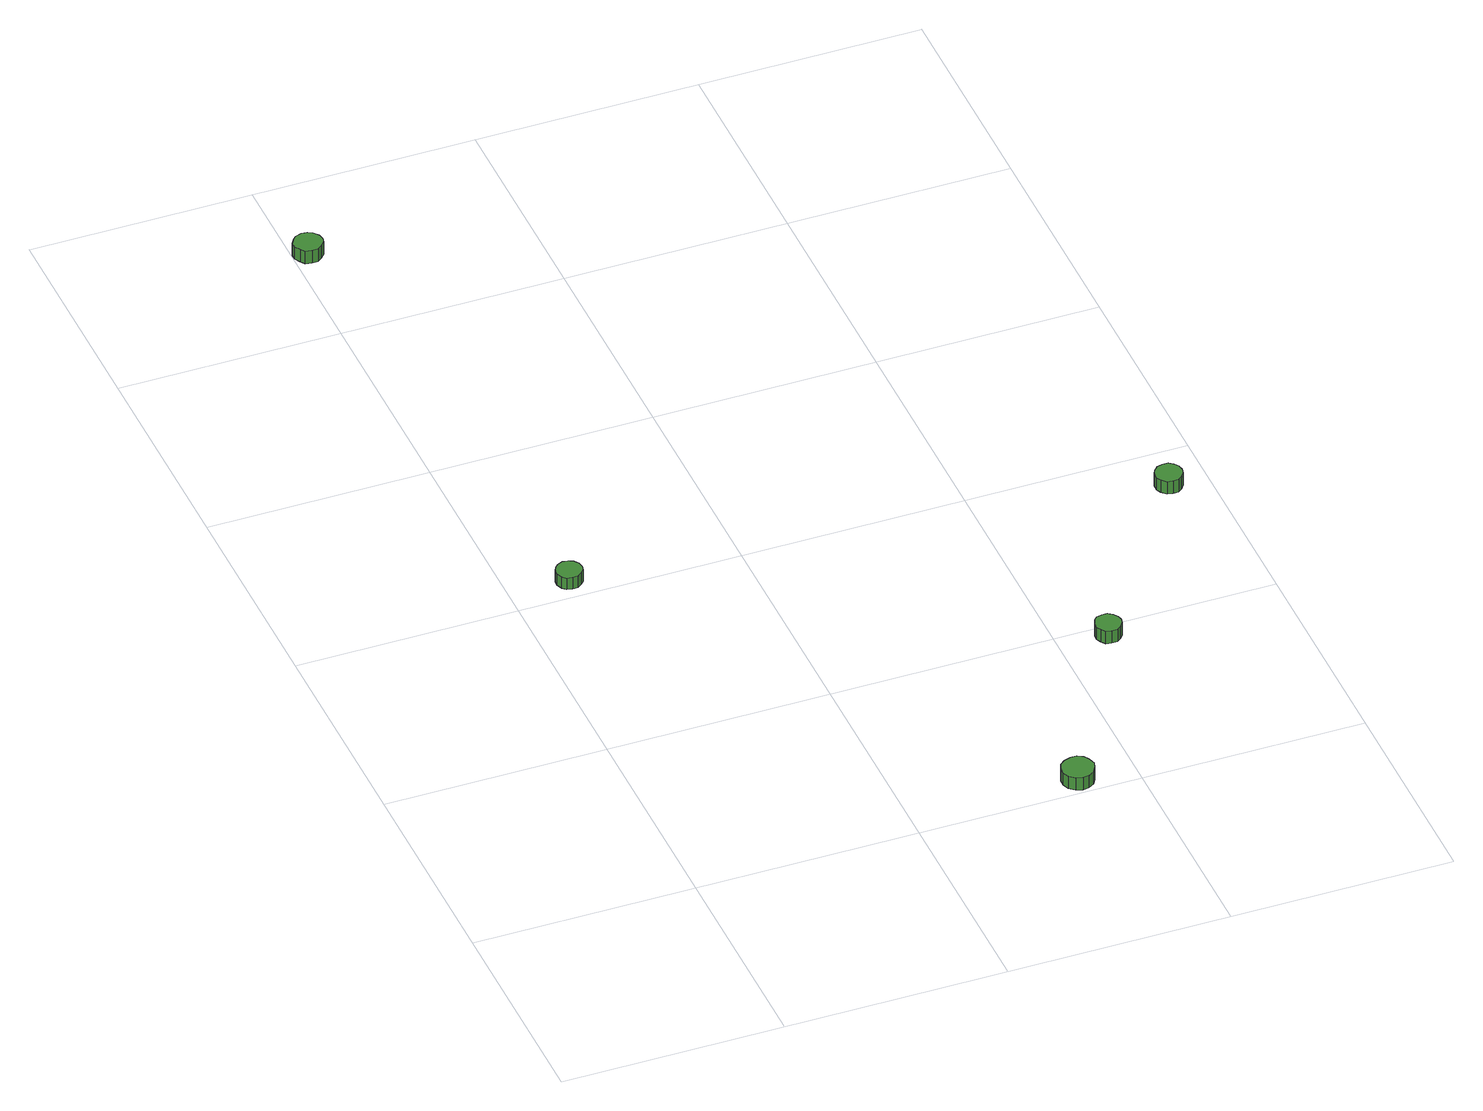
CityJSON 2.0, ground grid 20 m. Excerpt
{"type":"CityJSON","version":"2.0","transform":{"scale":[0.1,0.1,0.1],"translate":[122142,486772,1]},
"CityObjects":{
"tree1":{"type":"SolitaryVegetationObject","attributes":{"function":"something"},"geometry":[{"type":"MultiSurface","lod":"1","boundaries":[[[0,1,2,3,4,5,6,7,8,9,10,11,12,13,14]],[[15,16,17,18,19,20,21,22,23,24,25,26,27,28,29]],[[0,29,28,1]],[[1,28,27,2]],[[2,27,26,3]],[[3,26,25,4]],[[4,25,24,5]],[[5,24,23,6]],[[6,23,22,7]],[[7,22,21,8]],[[8,21,20,9]],[[9,20,19,10]],[[10,19,18,11]],[[11,18,17,12]],[[12,17,16,13]],[[13,16,15,14]],[[14,15,29,0]]]}]},
"tree2":{"type":"SolitaryVegetationObject","attributes":{"function":"something"},"geometry":[{"type":"MultiSurface","lod":"1","boundaries":[[[30,31,32,33,34,35,36,37,38,39,40,41,42,43,44]],[[45,46,47,48,49,50,51,52,53,54,55,56,57,58,59]],[[30,59,58,31]],[[31,58,57,32]],[[32,57,56,33]],[[33,56,55,34]],[[34,55,54,35]],[[35,54,53,36]],[[36,53,52,37]],[[37,52,51,38]],[[38,51,50,39]],[[39,50,49,40]],[[40,49,48,41]],[[41,48,47,42]],[[42,47,46,43]],[[43,46,45,44]],[[44,45,59,30]]]}]},
"tree3":{"type":"SolitaryVegetationObject","attributes":{"function":"something"},"geometry":[{"type":"MultiSurface","lod":"1","boundaries":[[[60,61,62,63,64,65,66,67,68,69,70,71,72,73,74]],[[75,76,77,78,79,80,81,82,83,84,85,86,87,88,89]],[[60,89,88,61]],[[61,88,87,62]],[[62,87,86,63]],[[63,86,85,64]],[[64,85,84,65]],[[65,84,83,66]],[[66,83,82,67]],[[67,82,81,68]],[[68,81,80,69]],[[69,80,79,70]],[[70,79,78,71]],[[71,78,77,72]],[[72,77,76,73]],[[73,76,75,74]],[[74,75,89,60]]]}]},
"tree4":{"type":"SolitaryVegetationObject","attributes":{"function":"something"},"geometry":[{"type":"MultiSurface","lod":"1","boundaries":[[[90,91,92,93,94,95,96,97,98,99,100,101,102,103,104]],[[105,106,107,108,109,110,111,112,113,114,115,116,117,118,119]],[[90,119,118,91]],[[91,118,117,92]],[[92,117,116,93]],[[93,116,115,94]],[[94,115,114,95]],[[95,114,113,96]],[[96,113,112,97]],[[97,112,111,98]],[[98,111,110,99]],[[99,110,109,100]],[[100,109,108,101]],[[101,108,107,102]],[[102,107,106,103]],[[103,106,105,104]],[[104,105,119,90]]]}]},
"tree5":{"type":"SolitaryVegetationObject","attributes":{"function":"something"},"geometry":[{"type":"MultiSurface","lod":"1","boundaries":[[[120,121,122,123,124,125,126,127,128,129,130,131,132,133,134]],[[135,136,137,138,139,140,141,142,143,144,145,146,147,148,149]],[[120,149,148,121]],[[121,148,147,122]],[[122,147,146,123]],[[123,146,145,124]],[[124,145,144,125]],[[125,144,143,126]],[[126,143,142,127]],[[127,142,141,128]],[[128,141,140,129]],[[129,140,139,130]],[[130,139,138,131]],[[131,138,137,132]],[[132,137,136,133]],[[133,136,135,134]],[[134,135,149,120]]]}]}
},
"vertices":[
[64,417,16],[63,422,16],[60,426,16],[56,428,16],[51,429,16],[46,427,16],[43,424,16],[41,420,16],[41,415,16],[43,410,16],[46,407,16],[51,406,16],[56,406,16],[60,409,16],[63,412,16],[63,412,4],[60,409,4],[56,406,4],[51,406,4],[46,407,4],[43,410,4],[41,415,4],[41,420,4],[43,424,4],[46,427,4],[51,429,4],[56,428,4],[60,426,4],[63,422,4],[64,417,4],
[27,909,13],[26,914,13],[22,919,13],[18,921,13],[13,922,13],[7,920,13],[4,917,13],[1,912,13],[1,907,13],[4,902,13],[7,898,13],[13,897,13],[18,897,13],[22,900,13],[26,904,13],[26,904,0],[22,900,0],[18,897,0],[13,897,0],[7,898,0],[4,902,0],[1,907,0],[1,912,0],[4,917,0],[7,920,0],[13,922,0],[18,921,0],[22,919,0],[26,914,0],[27,909,0],
[364,17,14],[362,23,14],[359,28,14],[354,31,14],[348,31,14],[342,29,14],[337,25,14],[335,20,14],[335,14,14],[337,8,14],[342,4,14],[348,2,14],[354,3,14],[359,6,14],[362,11,14],[362,11,1],[359,6,1],[354,3,1],[348,2,1],[342,4,1],[337,8,1],[335,14,1],[335,20,1],[337,25,1],[342,29,1],[348,31,1],[354,31,1],[359,28,1],[362,23,1],[364,17,1],
[456,188,14],[455,192,14],[452,196,14],[448,199,14],[443,199,14],[438,198,14],[435,195,14],[433,190,14],[433,185,14],[435,181,14],[438,177,14],[443,176,14],[448,176,14],[452,179,14],[455,183,14],[455,183,1],[452,179,1],[448,176,1],[443,176,1],[438,177,1],[435,181,1],[433,185,1],[433,190,1],[435,195,1],[438,198,1],[443,199,1],[448,199,1],[452,196,1],[455,192,1],[456,188,1],
[578,357,13],[577,362,13],[574,366,13],[570,369,13],[565,369,13],[560,368,13],[556,364,13],[554,360,13],[554,354,13],[556,350,13],[560,346,13],[565,345,13],[570,345,13],[574,348,13],[577,352,13],[577,352,0],[574,348,0],[570,345,0],[565,345,0],[560,346,0],[556,350,0],[554,354,0],[554,360,0],[556,364,0],[560,368,0],[565,369,0],[570,369,0],[574,366,0],[577,362,0],[578,357,0]
]}
